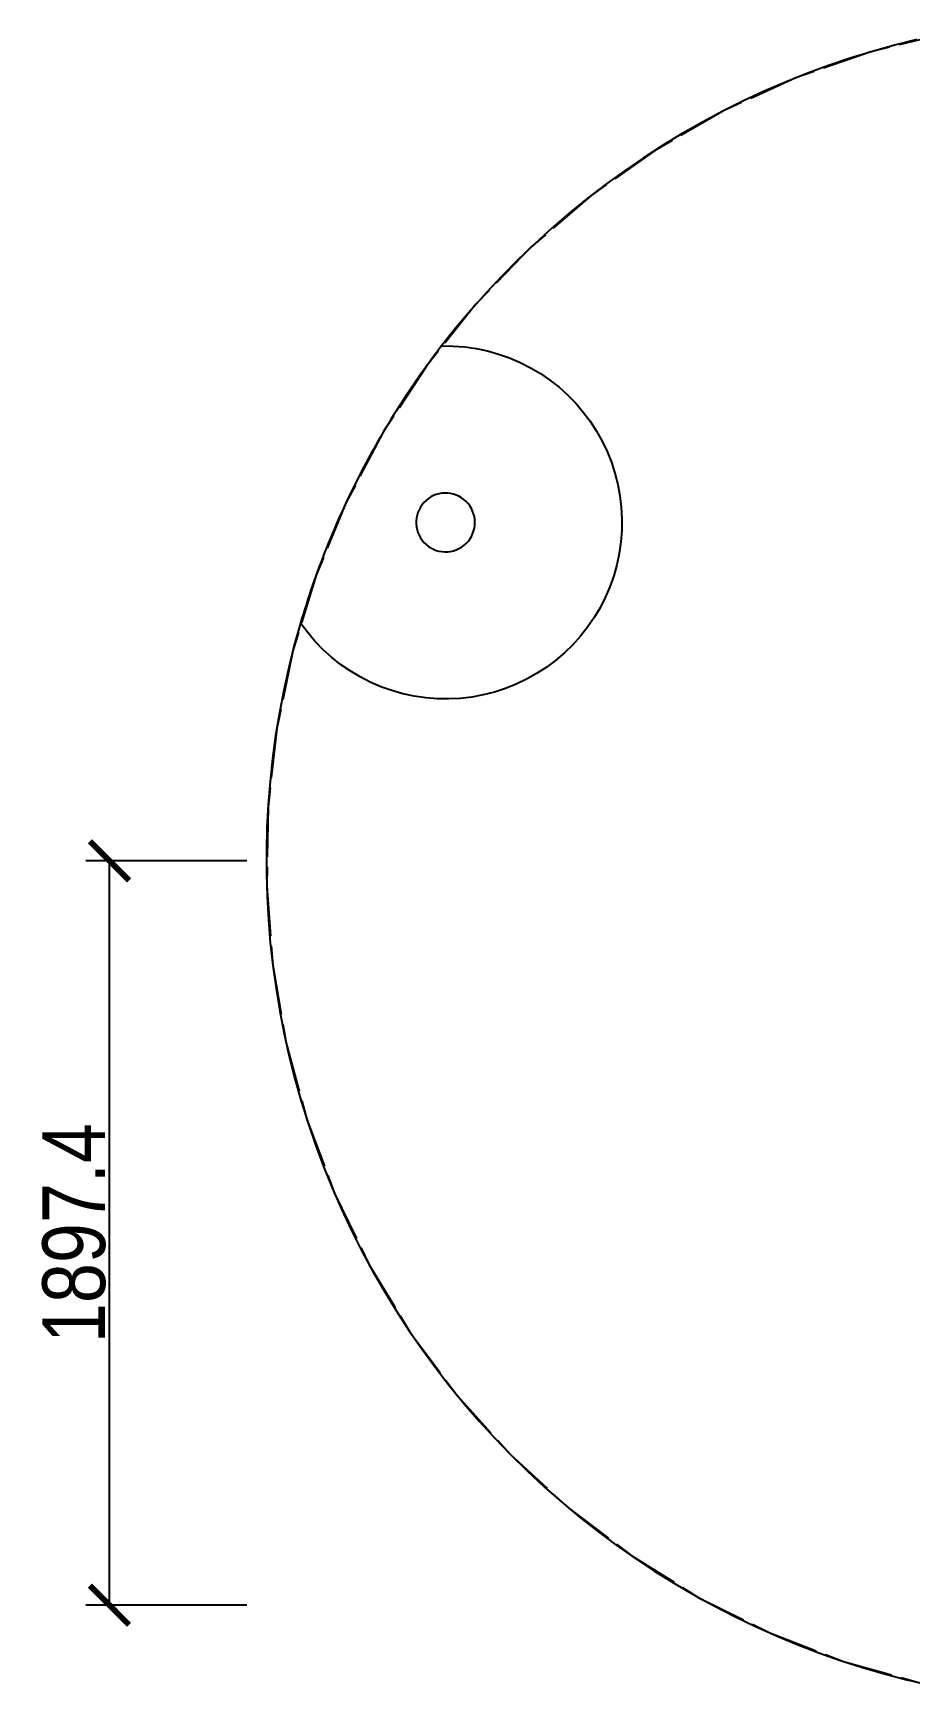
# Model space of a CAD drawing. Header units: millimetres. Extents: x -32 to 127, y -22 to 94.
# Drawn here: x -27.45 to -5.08, y 50.47 to 92.57 of the extents above; entities that cross this region are included whole.
import ezdxf

# ---------------------------------------------------------------- set-up
doc = ezdxf.new("R2010")
doc.units = ezdxf.units.MM
doc.linetypes.add('DASHED', pattern=[1.524, 1.27, -0.254])
for name, color, linetype in [('DIMS', 3, 'CONTINUOUS'), ('HIDDEN', 8, 'DASHED'), ('VISIBLE', 7, 'CONTINUOUS')]:
    doc.layers.add(name, color=color, linetype=linetype)
doc.styles.add('OpenSansCondensed-Light', font='OpenSansCondensed-Light.ttf')
doc.dimstyles.new('EZDXF', dxfattribs={"dimtxt": 0.25, "dimasz": 0.175, "dimexe": 0.375, "dimexo": 0.125, "dimgap": 0.1, "dimtad": 1, "dimlfac": 100, "dimzin": 12, "dimdsep": 46, "dimtxsty": 'OpenSansCondensed-Light', "dimblk": 'ARCHTICK', "dimcen": 2.5, "dimazin": 3, "dimtfac": 0.5, "dimtmove": 2, "dimatfit": 3})

# ---------------------------------------------------------------- blocks, each defined once
blk = doc.blocks.new('_ARCHTICK')
at = {"color": 0, "linetype": 'BYBLOCK', "const_width": 0.15}
blk.add_lwpolyline([(-0.5, -0.5), (0.5, 0.5)], dxfattribs=at)

msp = doc.modelspace()

# ---------------------------------------------------------------- linework, layer by layer
at = {"layer": 'HIDDEN'}
for points in [[(-4.12656, 92.57423), (-6.08571, 92.09468), (-7.99129, 91.43365), (-9.82655, 90.59695), (-11.57532, 89.59196), (-13.22222, 88.42751), (-14.75276, 87.11385), (-16.15345, 85.66255), (-17.41198, 84.08637), (-18.51727, 82.3992), (-19.45959, 80.61587), (-20.23064, 78.75208), (-20.82365, 76.82424), (-21.23339, 74.84932), (-21.45626, 72.84468), (-21.49029, 70.82799), (-21.33519, 68.81697), (-20.99232, 66.82935), (-20.4647, 64.88259), (-19.75697, 62.99385), (-18.87536, 61.17975), (-17.82763, 59.45624), (-16.623, 57.83849), (-15.27207, 56.34075), (-13.78673, 54.9762), (-12.18006, 53.75685), (-10.46619, 52.69342), (-8.66022, 51.79527), (-6.77802, 51.07032), (-4.83617, 50.52494)], [(-17.02915, 84.59867), (-16.73433, 84.59556), (-16.44034, 84.57315), (-16.14845, 84.53154), (-15.85991, 84.47091), (-15.57596, 84.39151), (-15.29782, 84.29368), (-15.02668, 84.17785), (-14.76371, 84.04452), (-14.51003, 83.89425), (-14.26674, 83.72769), (-14.03488, 83.54555), (-13.81545, 83.34863), (-13.60938, 83.13775), (-13.41756, 82.91384), (-13.24082, 82.67784), (-13.07991, 82.43078), (-12.93553, 82.17371), (-12.80829, 81.90773), (-12.69874, 81.634), (-12.60735, 81.35368), (-12.53451, 81.06797), (-12.48054, 80.77811), (-12.44567, 80.48534), (-12.43005, 80.19091), (-12.43374, 79.89609), (-12.45672, 79.60215), (-12.49891, 79.31034), (-12.56012, 79.02192), (-12.64008, 78.73813), (-12.73845, 78.46018), (-12.85482, 78.18927), (-12.98867, 77.92656), (-13.13945, 77.67319), (-13.30649, 77.43023), (-13.48908, 77.19873), (-13.68644, 76.97968), (-13.89772, 76.77403), (-14.12201, 76.58266), (-14.35836, 76.40638), (-14.60574, 76.24596), (-14.8631, 76.10209), (-15.12932, 75.97537), (-15.40327, 75.86637), (-15.68377, 75.77553), (-15.96962, 75.70326), (-16.25959, 75.64987), (-16.55243, 75.61557), (-16.84689, 75.60053), (-17.1417, 75.6048), (-17.4356, 75.62837), (-17.72732, 75.67114), (-18.01562, 75.73291), (-18.29926, 75.81343), (-18.57701, 75.91236), (-18.84768, 76.02926), (-19.11013, 76.16363), (-19.3632, 76.31491), (-19.60583, 76.48243), (-19.83697, 76.66548), (-20.05563, 76.86327), (-20.26086, 77.07496), (-20.45179, 77.29963), (-20.6276, 77.53632)], [(-16.17912, 80.09978), (-16.18285, 80.17445), (-16.19399, 80.24839), (-16.21244, 80.32084), (-16.23802, 80.3911), (-16.27046, 80.45847), (-16.30944, 80.52227), (-16.35459, 80.58187), (-16.40545, 80.63668), (-16.46151, 80.68615), (-16.52221, 80.7298), (-16.58697, 80.76718), (-16.65512, 80.79793), (-16.72599, 80.82175), (-16.79889, 80.83838), (-16.87308, 80.84768), (-16.94782, 80.84955), (-17.02238, 80.84396), (-17.09601, 80.83097), (-17.16799, 80.81072), (-17.23759, 80.78341), (-17.30412, 80.7493), (-17.36693, 80.70873), (-17.42539, 80.66211), (-17.47891, 80.60991), (-17.52697, 80.55263), (-17.56909, 80.49085), (-17.60485, 80.42519), (-17.63389, 80.35629), (-17.65593, 80.28485), (-17.67075, 80.21156), (-17.67819, 80.13716), (-17.67819, 80.06239), (-17.67075, 79.988), (-17.65593, 79.91471), (-17.63389, 79.84326), (-17.60485, 79.77437), (-17.56909, 79.7087), (-17.52697, 79.64692), (-17.47891, 79.58965), (-17.42539, 79.53744), (-17.36693, 79.49082), (-17.30412, 79.45026), (-17.23759, 79.41615), (-17.16799, 79.38883), (-17.09601, 79.36858), (-17.02238, 79.3556), (-16.94782, 79.35001), (-16.87308, 79.35188), (-16.79889, 79.36117), (-16.72599, 79.37781), (-16.65512, 79.40162), (-16.58697, 79.43237), (-16.52221, 79.46976), (-16.46151, 79.5134), (-16.40545, 79.56288), (-16.35459, 79.61769), (-16.30944, 79.67729), (-16.27046, 79.74109), (-16.23802, 79.80845), (-16.21244, 79.87871), (-16.19399, 79.95117), (-16.18285, 80.0251), (-16.17912, 80.09978)]]:
    msp.add_lwpolyline(points, dxfattribs=at)
at = {"layer": 'VISIBLE'}
for points in [[(-4.90555, 92.40684), (-5.47635, 92.26481), (-6.04304, 92.10722), (-6.60521, 91.93419), (-7.16244, 91.74585), (-7.71431, 91.54233), (-8.2604, 91.32379), (-8.80031, 91.09039), (-9.33364, 90.84231), (-9.85998, 90.57974), (-10.37893, 90.30287), (-10.89012, 90.0119), (-11.39316, 89.70706), (-11.88768, 89.38857), (-12.37329, 89.05667), (-12.84964, 88.71161), (-13.31638, 88.35365), (-13.77315, 87.98306), (-14.21961, 87.60011), (-14.65543, 87.20509), (-15.08028, 86.7983), (-15.49384, 86.38003), (-15.8958, 85.95061), (-16.28587, 85.51036), (-16.66375, 85.0596), (-17.02915, 84.59867)], [(-17.02915, 84.59867), (-17.1061, 84.49822), (-17.18246, 84.39731), (-17.25822, 84.29596), (-17.33338, 84.19417), (-17.40795, 84.09194), (-17.48191, 83.98926), (-17.55526, 83.88616), (-17.62801, 83.78262), (-17.70015, 83.67866), (-17.77167, 83.57428), (-17.84258, 83.46948), (-17.91287, 83.36426), (-17.98254, 83.25863), (-18.05158, 83.15259), (-18.12, 83.04614), (-18.1878, 82.9393), (-18.25496, 82.83206), (-18.32149, 82.72442), (-18.38739, 82.6164), (-18.45265, 82.50799), (-18.51727, 82.3992), (-18.58125, 82.29003), (-18.64458, 82.18048), (-18.70727, 82.07056), (-18.76931, 81.96028), (-18.8307, 81.84963), (-18.89144, 81.73863), (-18.95153, 81.62726), (-19.01096, 81.51555), (-19.06972, 81.40349), (-19.12783, 81.29108), (-19.18528, 81.17834), (-19.24206, 81.06526), (-19.29818, 80.95184), (-19.35363, 80.8381), (-19.4084, 80.72404), (-19.46251, 80.60965), (-19.51594, 80.49495), (-19.56869, 80.37993), (-19.62077, 80.26461), (-19.67216, 80.14898), (-19.72288, 80.03305), (-19.77291, 79.91682), (-19.82226, 79.80031), (-19.87092, 79.6835), (-19.91889, 79.56641), (-19.96617, 79.44904), (-20.01277, 79.33139), (-20.05866, 79.21347), (-20.10387, 79.09528), (-20.14837, 78.97683), (-20.19218, 78.85812), (-20.23529, 78.73915), (-20.2777, 78.61993), (-20.3194, 78.50047), (-20.36041, 78.38076), (-20.4007, 78.26081), (-20.44029, 78.14062), (-20.47917, 78.02021), (-20.51735, 77.89957), (-20.55481, 77.7787), (-20.59156, 77.65762), (-20.6276, 77.53632)], [(-17.02915, 84.59867), (-16.73433, 84.59556), (-16.44034, 84.57315), (-16.14845, 84.53154), (-15.85991, 84.47091), (-15.57596, 84.39151), (-15.29782, 84.29368), (-15.02668, 84.17785), (-14.76371, 84.04452), (-14.51003, 83.89425), (-14.26674, 83.72769), (-14.03488, 83.54555), (-13.81545, 83.34863), (-13.60938, 83.13775), (-13.41756, 82.91384), (-13.24082, 82.67784), (-13.07991, 82.43078), (-12.93553, 82.17371), (-12.80829, 81.90773), (-12.69874, 81.634), (-12.60735, 81.35368), (-12.53451, 81.06797), (-12.48054, 80.77811), (-12.44567, 80.48534), (-12.43005, 80.19091), (-12.43374, 79.89609), (-12.45672, 79.60215), (-12.49891, 79.31034), (-12.56012, 79.02192), (-12.64008, 78.73813), (-12.73845, 78.46018), (-12.85482, 78.18927), (-12.98867, 77.92656), (-13.13945, 77.67319), (-13.30649, 77.43023), (-13.48908, 77.19873), (-13.68644, 76.97968), (-13.89772, 76.77403), (-14.12201, 76.58266), (-14.35836, 76.40638), (-14.60574, 76.24596), (-14.8631, 76.10209), (-15.12932, 75.97537), (-15.40327, 75.86637), (-15.68377, 75.77553), (-15.96962, 75.70326), (-16.25959, 75.64987), (-16.55243, 75.61557), (-16.84689, 75.60053), (-17.1417, 75.6048), (-17.4356, 75.62837), (-17.72732, 75.67114), (-18.01562, 75.73291), (-18.29926, 75.81343), (-18.57701, 75.91236), (-18.84768, 76.02926), (-19.11013, 76.16363), (-19.3632, 76.31491), (-19.60583, 76.48243), (-19.83697, 76.66548), (-20.05563, 76.86327), (-20.26086, 77.07496), (-20.45179, 77.29963), (-20.6276, 77.53632)], [(-16.17912, 80.09978), (-16.18285, 80.17445), (-16.19399, 80.24839), (-16.21244, 80.32084), (-16.23802, 80.3911), (-16.27046, 80.45847), (-16.30944, 80.52227), (-16.35459, 80.58187), (-16.40545, 80.63668), (-16.46151, 80.68615), (-16.52221, 80.7298), (-16.58697, 80.76718), (-16.65512, 80.79793), (-16.72599, 80.82175), (-16.79889, 80.83838), (-16.87308, 80.84768), (-16.94782, 80.84955), (-17.02238, 80.84396), (-17.09601, 80.83097), (-17.16799, 80.81072), (-17.23759, 80.78341), (-17.30412, 80.7493), (-17.36693, 80.70873), (-17.42539, 80.66211), (-17.47891, 80.60991), (-17.52697, 80.55263), (-17.56909, 80.49085), (-17.60485, 80.42519), (-17.63389, 80.35629), (-17.65593, 80.28485), (-17.67075, 80.21156), (-17.67819, 80.13716), (-17.67819, 80.06239), (-17.67075, 79.988), (-17.65593, 79.91471), (-17.63389, 79.84326), (-17.60485, 79.77437), (-17.56909, 79.7087), (-17.52697, 79.64692), (-17.47891, 79.58965), (-17.42539, 79.53744), (-17.36693, 79.49082), (-17.30412, 79.45026), (-17.23759, 79.41615), (-17.16799, 79.38883), (-17.09601, 79.36858), (-17.02238, 79.3556), (-16.94782, 79.35001), (-16.87308, 79.35188), (-16.79889, 79.36117), (-16.72599, 79.37781), (-16.65512, 79.40162), (-16.58697, 79.43237), (-16.52221, 79.46976), (-16.46151, 79.5134), (-16.40545, 79.56288), (-16.35459, 79.61769), (-16.30944, 79.67729), (-16.27046, 79.74109), (-16.23802, 79.80845), (-16.21244, 79.87871), (-16.19399, 79.95117), (-16.18285, 80.0251), (-16.17912, 80.09978)], [(-20.6276, 77.53632), (-20.78572, 76.96978), (-20.92828, 76.39912), (-21.05518, 75.82477), (-21.16632, 75.24717), (-21.26161, 74.66674), (-21.341, 74.08392), (-21.40441, 73.49915), (-21.4518, 72.91286), (-21.48313, 72.3255), (-21.49838, 71.7375), (-21.49755, 71.1493), (-21.48062, 70.56135), (-21.44762, 69.97408), (-21.39856, 69.38793), (-21.33349, 68.80334), (-21.25245, 68.22075), (-21.1555, 67.6406), (-21.04272, 67.06331), (-20.91419, 66.48933), (-20.77001, 65.91908), (-20.61028, 65.35298), (-20.43512, 64.79147), (-20.24467, 64.23495), (-20.03907, 63.68386), (-19.81847, 63.1386), (-19.58303, 62.59957), (-19.33294, 62.06719), (-19.06838, 61.54185), (-18.78955, 61.02394), (-18.49665, 60.51385), (-18.18991, 60.01197), (-17.86955, 59.51866), (-17.53582, 59.03431), (-17.18897, 58.55926), (-16.82925, 58.09388), (-16.45693, 57.63852), (-16.07229, 57.19351), (-15.67563, 56.75918), (-15.26723, 56.33588), (-14.84741, 55.9239), (-14.41647, 55.52356), (-13.97475, 55.13516), (-13.52256, 54.75899), (-13.06026, 54.39532), (-12.58817, 54.04445), (-12.10667, 53.70661), (-11.6161, 53.38208), (-11.11684, 53.07108), (-10.60926, 52.77386), (-10.09374, 52.49064), (-9.57067, 52.22163), (-9.04043, 51.96702), (-8.50342, 51.72701), (-7.96005, 51.50179), (-7.41073, 51.29151), (-6.85585, 51.09634), (-6.29585, 50.91642), (-5.73113, 50.75189), (-5.16212, 50.60287), (-4.58925, 50.46946)]]:
    msp.add_lwpolyline(points, dxfattribs=at)

# ---------------------------------------------------------------- dimensions: what is measured, and where the dimension line sits
at = {"layer": 'DIMS'}
msp.add_linear_dim(base=(-25.5, 52.5), p1=(-21.5, 52.5), p2=(-21.5, 71.47396), angle=90, dimstyle='EZDXF', override={"dimtxt": 1.6, "dimasz": 1, "dimexe": 0.6, "dimexo": 0.5, "dimdec": 2}, dxfattribs=at).render()

doc.saveas('drawing.dxf')
